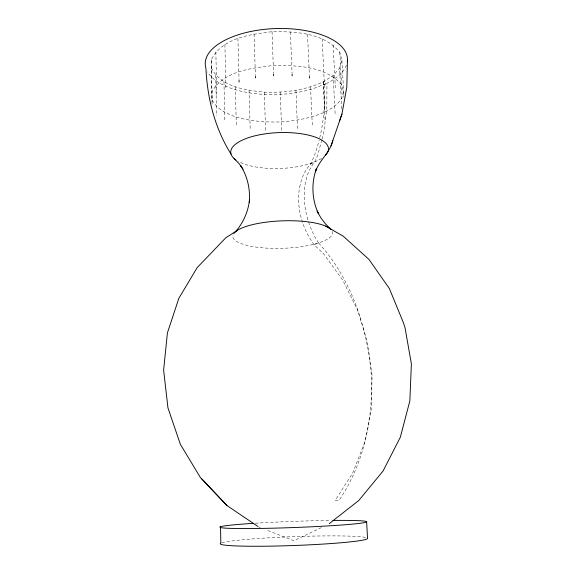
<?xml version="1.0" encoding="UTF-8"?>
<svg xmlns="http://www.w3.org/2000/svg" width="575" height="575" viewBox="0 0 575 575"><rect width="100%" height="100%" fill="white"/><g stroke="black" fill="none" stroke-linecap="round" stroke-linejoin="round"><path stroke-width="0.43" stroke-dasharray="2.88 2.16" d="M299.632 187.091L301.3 180.449A59.678 44.289 67.3 0 1 310.507 164.134L313.77 157.227A230.985 175.936 48.7 0 0 319.111 140.336M321.756 139.998L317.759 155.092L314.856 161.848A59.764 39.193 71.5 0 0 306.597 177.754L305.124 184.352A59.764 39.193 71.5 0 0 308.236 220.951M321.978 139.157L323.754 132.444L326.801 108.38L326.952 83.253A71.156 32.969 -2.1 0 0 346.409 65.155M341.751 108.862L339.588 68.173L341.938 60.31L339.825 52.411C323.933 32.624 295.464 31.496 272.047 31.69C250.441 34.32 221.9 37.885 211.312 59.879L212.074 104.65M322.819 82.103L333.148 75.49L339.588 68.173M323.509 84.611L324.415 84.863L326.952 83.253L313.231 88.672A71.156 32.969 -2.1 0 1 207.568 71.911M310.514 164.134L314.856 161.848M321.317 527.627L293.911 540.716L266.074 529.863M314.094 244.706L318.55 242.923C351.361 279.019 367.547 327.707 371.342 375.77C373.276 419.362 363.688 463.91 339.042 500.387L335.168 500.437L352.734 472.93L364.816 442.132L371.256 409.299L372.097 375.626L367.468 342.226L357.621 310.141L342.873 280.363L323.639 253.87L314.094 244.706A59.937 44.483 67.3 0 1 299.654 187.105M211.356 67.843C220.778 87.055 245.281 90.081 264.32 92.158C284.467 92.963 305.037 90.354 323.438 81.751L324.861 112.046M258.707 526.988L260.346 527.627M341.938 60.31L343.936 97.29M339.825 52.411L342.075 94.487M333.133 45.051L335.347 87.795M333.148 75.49L335.211 115.561M322.144 38.82L324.264 82.139M323.229 81.837L325.155 121.382M310.55 86.882L312.326 126.018M307.532 34.263L309.393 75.469M295.938 90.376L297.555 129.253M290.375 31.805L292.064 73.269M280.241 92.158L281.685 130.942M272.047 31.69L273.535 73.233M264.32 92.158L265.607 130.992M254.071 33.954L255.357 75.368M249.061 90.354L250.204 129.404M237.935 38.374L239.035 79.479M235.319 86.818L236.332 126.241M224.897 44.541L225.896 87.716M223.955 81.715L224.861 121.627M215.855 51.908L216.739 94.48M215.733 75.275L216.574 115.783M211.312 59.879L212.132 101.761M324.408 84.863A230.985 175.936 48.7 0 1 319.326 139.473M332.343 231.438A49.967 13.735 -2.1 0 1 282.828 248.314A49.967 13.735 -2.1 0 1 233.004 234.88M318.55 242.923A59.764 39.193 71.5 0 1 308.502 221.792M321.605 158.384A48.904 17.94 -2.1 0 1 238.28 161.431M221.893 542.786A73.693 4.428 -2.1 0 1 295.471 536.583A73.693 4.428 -2.1 0 1 366.541 537.683M255.314 523.221A73.406 3.083 -2.1 0 1 330.129 520.454M343.656 92.014C342.226 102.106 332.99 107.805 324.702 112.139C310.996 118.105 296.197 120.822 281.348 121.878C266.117 122.475 250.786 121.289 236.095 117.027C226.651 113.584 216.301 109.2 211.967 99.403L211.938 91.971C223.114 70.919 252.123 68.073 273.254 65.493C296.635 65.428 324.846 65.758 341.55 84.647L343.656 92.014"/><path stroke-width="0.86" d="M347.451 59.994L346.818 87.033L341.931 114.109L339.645 120.779M249.234 202.299C250.477 189.592 247.516 176.575 240.76 165.729L241.694 167.102M249.349 201.415L249.564 199.64C248.156 212.24 242.664 224.315 233.903 233.493M235.448 231.718A49.967 13.735 -2.1 0 1 284.316 220.778A49.967 13.735 -2.1 0 1 330.884 229.339L325.443 223.876L320.828 217.752L317.091 211.061L318.507 213.828C311.902 199.777 311.097 183.224 316.43 168.626L315.387 171.889C319.111 160.231 330.079 152.734 332.803 140.623M331.013 145.849L341.931 114.109M329.274 523.617L358.778 500.502L383.072 471.004L400.329 437.223L409.853 400.897L411.377 363.824L405.03 327.736L403.312 322.467L389.354 288.513L368.906 259.347L343.217 236.181L325.709 226.14M237.072 230.525L225.853 237.741L197.225 267.548L178.868 298.252L167.397 332.975L163.623 370.135L167.958 407.912L180.377 444.353L200.373 477.502L226.952 505.547L257.967 526.492M234.054 158.492L238.934 163.48L243.103 169.172M201.322 478.429L226.952 505.547M231.035 154.086C214.906 128.469 207.28 98.217 205.922 68.159A71.156 32.969 -2.1 0 1 273.765 28.642A71.156 32.969 -2.1 0 1 347.293 61.712M366.627 521.676L367.518 538.222A73.693 4.428 -2.1 0 1 290.756 545.617A73.693 4.428 -2.1 0 1 220.843 543.202L220.52 526.758M309.436 76.324L309.508 78.028M292.093 74.125L292.165 75.843M273.563 74.089L273.628 75.814M255.386 76.223L255.437 77.941M239.056 80.335L239.107 82.038M235.966 160.001A48.904 17.94 -2.1 0 1 276.776 132.703A48.904 17.94 -2.1 0 1 325.5 155.257M332.982 520.425A73.406 3.083 -2.1 0 1 348.795 524.457A73.406 3.083 -2.1 0 1 237.949 528.526A73.406 3.083 -2.1 0 1 253.518 523.336"/></g></svg>
